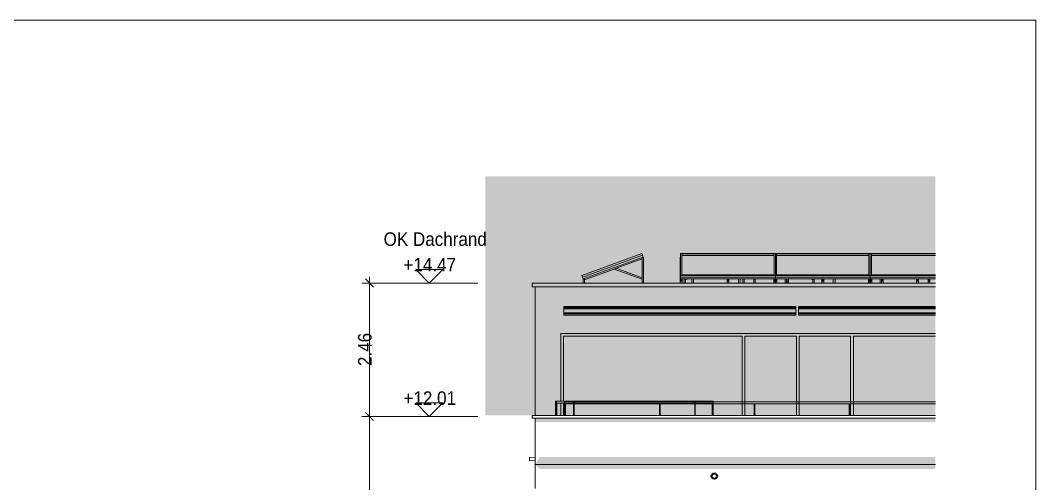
# Model space of a CAD drawing. Header units: metres. Extents: x -0.64 to 0.89, y -0.01 to 0.61.
# Drawn here: x 0.5363 to 0.63, y 0.2543 to 0.297 of the extents above; entities that cross this region are included whole.
import ezdxf
from ezdxf.xclip import XClip

# ---------------------------------------------------------------- set-up
doc = ezdxf.new("R2010")
doc.units = ezdxf.units.M
doc.header["$MEASUREMENT"] = 0
doc.header["$XCLIPFRAME"] = 0
for name, color, linetype in [('010 Aussenwände', 7, 'Continuous'), ('011_Stift 1.Grau', 7, 'Continuous'), ('012 Solar', 7, 'Continuous'), ('014 Markisen 3D', 7, 'Continuous'), ('015 Innenwände', 7, 'Continuous'), ('025 Beton', 7, 'Continuous'), ('025 Unterzüge', 7, 'Continuous'), ('050 Geländer', 7, 'Continuous'), ('105 Bemassungen Projekt', 7, 'Continuous'), ('155 Beschriftungen Projekt', 7, 'Continuous'), ('250 Abbildungen _ Grafiken', 7, 'Continuous'), ('255 Plangrafiken', 7, 'Continuous'), ('800 Plankopf', 7, 'Continuous')]:
    doc.layers.add(name, color=color, linetype=linetype)
doc.styles.add('ERSTELLTER_STIL_5', font='Arial.ttf', dxfattribs={"width": 0.9})

# ---------------------------------------------------------------- blocks, each defined once
blk = doc.blocks.new('Zeichnung_8_7', base_point=(0.710078, 0.200414))
at = {"layer": '010 Aussenwände', "linetype": 'Continuous', "lineweight": 0, "true_color": 0x000000}
for points in [[(0.585327, 0.26862), (0.58533, 0.268549), (0.58536, 0.268521), (0.606775, 0.268521), (0.606593, 0.26821), (0.606545, 0.268114), (0.620741, 0.268114), (0.620741, 0.269614), (0.585842, 0.269614), (0.585814, 0.269559), (0.585759, 0.26942), (0.585721, 0.26942), (0.585468, 0.268987), (0.585401, 0.268854), (0.585351, 0.268726)], [(0.620741, 0.268114), (0.586176, 0.268114), (0.586176, 0.266594), (0.586426, 0.266594), (0.586426, 0.267864), (0.602926, 0.267864), (0.602926, 0.266594), (0.603176, 0.266594), (0.603176, 0.267864), (0.607926, 0.267864), (0.607926, 0.266224), (0.608176, 0.266224), (0.608176, 0.267864), (0.612926, 0.267864), (0.612926, 0.266224), (0.613176, 0.266224), (0.613176, 0.267864), (0.620741, 0.267864)], [(0.586426, 0.267864), (0.586426, 0.266594), (0.602926, 0.266594), (0.602926, 0.267864)], [(0.603176, 0.267864), (0.603176, 0.266594), (0.60547, 0.266594), (0.605451, 0.266557), (0.605402, 0.266428), (0.605378, 0.266323), (0.605381, 0.266252), (0.605411, 0.266224), (0.607926, 0.266224), (0.607926, 0.267864)], [(0.608176, 0.267864), (0.608176, 0.266224), (0.612926, 0.266224), (0.612926, 0.267864)], [(0.620741, 0.267864), (0.613176, 0.267864), (0.613176, 0.266224), (0.620741, 0.266224)]]:
    blk.add_hatch(color=18, dxfattribs=at).paths.add_polyline_path(points)
at = {"layer": '010 Aussenwände', "linetype": 'Continuous', "lineweight": 0, "true_color": 0xffffff}
blk.add_hatch(color=7, dxfattribs=at).paths.add_polyline_path([(0.584237, 0.256714), (0.583801, 0.256014), (0.584237, 0.255613), (0.620741, 0.255613), (0.620741, 0.256714)])
at = {"layer": '012 Solar', "linetype": 'Continuous', "lineweight": 0, "true_color": 0x000000}
for points in [[(0.593663, 0.274986), (0.593688, 0.274995), (0.593688, 0.275081), (0.593705, 0.275123), (0.59368, 0.275088), (0.593663, 0.275046)], [(0.597226, 0.275141), (0.597201, 0.275141), (0.597201, 0.275123), (0.597226, 0.275123)], [(0.597226, 0.275123), (0.597201, 0.275123), (0.597201, 0.275081), (0.597226, 0.275081)], [(0.597201, 0.275081), (0.597201, 0.273164), (0.597226, 0.273164), (0.597226, 0.273924), (0.597226, 0.274321), (0.597226, 0.275081)], [(0.605774, 0.275317), (0.605856, 0.275317), (0.605856, 0.275446)], [(0.605774, 0.27351), (0.605856, 0.27351), (0.605856, 0.275317), (0.605774, 0.275317)], [(0.614524, 0.275317), (0.614606, 0.275317), (0.614606, 0.275446)], [(0.614524, 0.27351), (0.614606, 0.27351), (0.614606, 0.275317), (0.614524, 0.275317)], [(0.58825, 0.273112), (0.588256, 0.273094), (0.588256, 0.273104), (0.588274, 0.273147)], [(0.593688, 0.27325), (0.593663, 0.273259), (0.593663, 0.273131), (0.593688, 0.273122)], [(0.597201, 0.273164), (0.597201, 0.273147), (0.597226, 0.273147), (0.597226, 0.273164)], [(0.597201, 0.273147), (0.597201, 0.273115), (0.597218, 0.273104), (0.597226, 0.273147)], [(0.597226, 0.273027), (0.597226, 0.272924), (0.597346, 0.272924), (0.597346, 0.273027)], [(0.597346, 0.273094), (0.597322, 0.273027), (0.597346, 0.273027)], [(0.597346, 0.273112), (0.597371, 0.273112), (0.597371, 0.27314), (0.597346, 0.27314)], [(0.597371, 0.27313), (0.597401, 0.27314), (0.597371, 0.27314)], [(0.597547, 0.273112), (0.597554, 0.273094), (0.597554, 0.273104), (0.597569, 0.27314)], [(0.601516, 0.27314), (0.601486, 0.27314), (0.601516, 0.27313)], [(0.601516, 0.273112), (0.601533, 0.273104), (0.601541, 0.27314), (0.601516, 0.27314)], [(0.601661, 0.273027), (0.601541, 0.273027), (0.601541, 0.272924), (0.601661, 0.272924)], [(0.601661, 0.273094), (0.601637, 0.273027), (0.601661, 0.273027)], [(0.601661, 0.273112), (0.601686, 0.273112), (0.601686, 0.27314), (0.601661, 0.27314)], [(0.601686, 0.27314), (0.601686, 0.27313), (0.601716, 0.27314)], [(0.60296, 0.27314), (0.602985, 0.273122), (0.602985, 0.27314)], [(0.605831, 0.27314), (0.605801, 0.27314), (0.605831, 0.27313)], [(0.605831, 0.273112), (0.605848, 0.273104), (0.605856, 0.27314), (0.605831, 0.27314)], [(0.605951, 0.273027), (0.605856, 0.273027), (0.605856, 0.272924), (0.605951, 0.272924)], [(0.605951, 0.273027), (0.605951, 0.273094), (0.605927, 0.273027)], [(0.606001, 0.273027), (0.606001, 0.272924), (0.606096, 0.272924), (0.606096, 0.273027)], [(0.606096, 0.273094), (0.606072, 0.273027), (0.606096, 0.273027)], [(0.606096, 0.27314), (0.606096, 0.273112), (0.606121, 0.273112), (0.606121, 0.27314)], [(0.606121, 0.27313), (0.606151, 0.27314), (0.606121, 0.27314)], [(0.609408, 0.273071), (0.609432, 0.273062), (0.609432, 0.273104), (0.609447, 0.27314), (0.609425, 0.273111)], [(0.610236, 0.27314), (0.610266, 0.27313), (0.610266, 0.27314)], [(0.610266, 0.273112), (0.610283, 0.273104), (0.610291, 0.27314), (0.610266, 0.27314)], [(0.610291, 0.273027), (0.610291, 0.272924), (0.610411, 0.272924), (0.610411, 0.273027)], [(0.610411, 0.273094), (0.610387, 0.273027), (0.610411, 0.273027)], [(0.610411, 0.27314), (0.610411, 0.273112), (0.610436, 0.273112), (0.610436, 0.27314)], [(0.610436, 0.27313), (0.610466, 0.27314), (0.610436, 0.27314)], [(0.614551, 0.27314), (0.614581, 0.27313), (0.614581, 0.27314)], [(0.614581, 0.273112), (0.614598, 0.273104), (0.614606, 0.27314), (0.614581, 0.27314)], [(0.614606, 0.273027), (0.614606, 0.272924), (0.614701, 0.272924), (0.614701, 0.273027)], [(0.614701, 0.273027), (0.614701, 0.273094), (0.614677, 0.273027)], [(0.614846, 0.273027), (0.614751, 0.273027), (0.614751, 0.272924), (0.614846, 0.272924)], [(0.614846, 0.273094), (0.614822, 0.273027), (0.614846, 0.273027)], [(0.614846, 0.27314), (0.614846, 0.273112), (0.614871, 0.273112), (0.614871, 0.27314)], [(0.614871, 0.27313), (0.614901, 0.27314), (0.614871, 0.27314)], [(0.615757, 0.273115), (0.615774, 0.273104), (0.615782, 0.27314), (0.615757, 0.27314)], [(0.615782, 0.272924), (0.615902, 0.272924), (0.615902, 0.273027), (0.615782, 0.273027)], [(0.615902, 0.273094), (0.615877, 0.273027), (0.615902, 0.273027)], [(0.615902, 0.273112), (0.615927, 0.273112), (0.615927, 0.27314), (0.615902, 0.27314)], [(0.615927, 0.27313), (0.615956, 0.27314), (0.615927, 0.27314)], [(0.618986, 0.27314), (0.619016, 0.27313), (0.619016, 0.27314)], [(0.619016, 0.273112), (0.619033, 0.273104), (0.619041, 0.27314), (0.619016, 0.27314)], [(0.619161, 0.273027), (0.619041, 0.273027), (0.619041, 0.272924), (0.619161, 0.272924)], [(0.619161, 0.273094), (0.619137, 0.273027), (0.619161, 0.273027)], [(0.619161, 0.27314), (0.619161, 0.273112), (0.619186, 0.273112), (0.619186, 0.27314)], [(0.619186, 0.27313), (0.619216, 0.27314), (0.619186, 0.27314)], [(0.620042, 0.27314), (0.620072, 0.27313), (0.620072, 0.27314)], [(0.620072, 0.273112), (0.620089, 0.273104), (0.620097, 0.27314), (0.620072, 0.27314)], [(0.620217, 0.273027), (0.620097, 0.273027), (0.620097, 0.272924), (0.620217, 0.272924)], [(0.620217, 0.273094), (0.620192, 0.273027), (0.620217, 0.273027)], [(0.620217, 0.273112), (0.620242, 0.273112), (0.620242, 0.27314), (0.620217, 0.27314)], [(0.620242, 0.27314), (0.620242, 0.27313), (0.620271, 0.27314)]]:
    blk.add_hatch(color=18, dxfattribs=at).paths.add_polyline_path(points)
at = {"layer": '014 Markisen 3D', "linetype": 'Continuous', "lineweight": 0, "true_color": 0x000000}
for points in [[(0.586451, 0.270064), (0.586451, 0.270009), (0.607876, 0.270009), (0.607876, 0.270064)], [(0.607876, 0.270009), (0.586451, 0.270009), (0.607876, 0.270004)], [(0.607829, 0.270004), (0.586451, 0.270004), (0.586451, 0.269926), (0.607876, 0.269926), (0.607876, 0.270004), (0.607836, 0.270004), (0.607818, 0.269967), (0.607816, 0.269978), (0.607823, 0.269994)], [(0.586451, 0.269923), (0.607876, 0.269923), (0.586451, 0.269926)], [(0.586451, 0.269814), (0.607876, 0.269814), (0.607876, 0.269923), (0.586451, 0.269923)], [(0.620741, 0.270064), (0.608126, 0.270064), (0.608126, 0.270009), (0.620741, 0.270009)], [(0.620741, 0.270009), (0.608126, 0.270009), (0.620741, 0.270004)], [(0.608126, 0.269926), (0.620741, 0.269926), (0.620741, 0.270004), (0.608126, 0.270004)], [(0.608126, 0.269923), (0.620741, 0.269923), (0.608126, 0.269926)], [(0.620741, 0.269923), (0.608126, 0.269923), (0.608126, 0.269814), (0.620741, 0.269814)], [(0.586451, 0.269814), (0.607876, 0.269806)], [(0.586451, 0.269803), (0.607876, 0.269803), (0.586451, 0.269806)], [(0.608126, 0.269806), (0.620741, 0.269806), (0.608126, 0.269814)], [(0.608126, 0.269803), (0.620741, 0.269803), (0.608126, 0.269806)]]:
    blk.add_hatch(color=18, dxfattribs=at).paths.add_polyline_path(points)
at = {"layer": '015 Innenwände', "linetype": 'Continuous', "lineweight": 0, "true_color": 0x000000}
for points in [[(0.583801, 0.272414), (0.583801, 0.272059), (0.583851, 0.272059), (0.583851, 0.272414)], [(0.583851, 0.272414), (0.583851, 0.272059), (0.620741, 0.272059), (0.620741, 0.272414)], [(0.585842, 0.269614), (0.620741, 0.269614), (0.620741, 0.269803), (0.608126, 0.269803), (0.608126, 0.269826), (0.607876, 0.269826), (0.607876, 0.269803), (0.586451, 0.269803), (0.58645, 0.270603), (0.586405, 0.270539), (0.586383, 0.270499), (0.586375, 0.270465), (0.586375, 0.270392), (0.58636, 0.270336), (0.586325, 0.270271), (0.586213, 0.270113), (0.586121, 0.270039), (0.586015, 0.269911), (0.585909, 0.269744)]]:
    blk.add_hatch(color=18, dxfattribs=at).paths.add_polyline_path(points)
at = {"layer": '025 Unterzüge', "linetype": 'Continuous', "lineweight": 0, "true_color": 0x000000}
blk.add_hatch(color=18, dxfattribs=at).paths.add_polyline_path([(0.620741, 0.260312), (0.5838, 0.260312), (0.5838, 0.259959), (0.620741, 0.259959)])
at = {"layer": '050 Geländer', "linetype": 'Continuous', "lineweight": 0, "true_color": 0x000000}
for points in [[(0.585725, 0.261672), (0.5857, 0.261672), (0.5857, 0.26153), (0.585725, 0.261566)], [(0.585725, 0.261672), (0.585775, 0.261672), (0.585775, 0.261822), (0.585725, 0.261822)], [(0.585775, 0.261672), (0.585775, 0.261636), (0.5858, 0.261672)], [(0.587359, 0.261822), (0.587359, 0.261672), (0.587409, 0.261672), (0.587409, 0.261822)], [(0.598592, 0.261822), (0.598542, 0.261822), (0.598542, 0.261672), (0.598592, 0.261672)], [(0.60015, 0.261636), (0.600225, 0.261636), (0.60025, 0.261672), (0.60015, 0.261672)]]:
    blk.add_hatch(color=18, dxfattribs=at).paths.add_polyline_path(points)
at = {"layer": '255 Plangrafiken', "linetype": 'Continuous', "lineweight": 0, "true_color": 0x7f7f7f}
for points in [[(0.579203, 0.282599), (0.579203, 0.260562), (0.620741, 0.260562), (0.620741, 0.261614), (0.5865, 0.261614), (0.5865, 0.261814), (0.620741, 0.261814), (0.620741, 0.282599)], [(0.61369, 0.279396), (0.58781, 0.272764), (0.620741, 0.272764), (0.620741, 0.279441)]]:
    blk.add_hatch(color=8, dxfattribs=at).paths.add_polyline_path(points)
at = {"layer": '255 Plangrafiken', "linetype": 'Continuous', "lineweight": 13, "true_color": 0x8a8a8a}
for points in [[(0.5865, 0.261614), (0.620741, 0.261614), (0.620741, 0.261814), (0.5865, 0.261814)], [(0.586525, 0.261614), (0.5865, 0.261614), (0.5865, 0.260562), (0.586525, 0.260562)], [(0.586575, 0.261614), (0.586525, 0.261614), (0.586525, 0.260562), (0.586575, 0.260562)], [(0.5866, 0.261614), (0.586575, 0.261614), (0.586575, 0.260562), (0.5866, 0.260562)], [(0.595335, 0.261614), (0.595285, 0.261614), (0.595285, 0.260562), (0.595335, 0.260562)], [(0.604085, 0.261614), (0.604035, 0.261614), (0.604035, 0.260562), (0.604085, 0.260562)], [(0.612845, 0.261614), (0.612795, 0.261614), (0.612795, 0.260562), (0.612845, 0.260562)]]:
    blk.add_hatch(color=252, dxfattribs=at).paths.add_polyline_path(points)
at = {"color": 7, "linetype": 'Continuous', "lineweight": 35, "ltscale": 500}
blk.add_circle((0.600351, 0.254953), 0.00025, dxfattribs=at)
at = {"layer": '010 Aussenwände', "color": 7, "linetype": 'Continuous', "lineweight": 13, "ltscale": 500}
for p, q in [((0.583801, 0.260562), (0.583801, 0.269614)), ((0.586176, 0.261872), (0.586176, 0.268114)), ((0.586176, 0.268114), (0.620741, 0.268114)), ((0.602926, 0.267864), (0.586426, 0.267864)), ((0.586426, 0.267864), (0.586426, 0.261872)), ((0.602926, 0.260562), (0.602926, 0.267864)), ((0.607926, 0.267864), (0.603176, 0.267864)), ((0.603176, 0.267864), (0.603176, 0.260562)), ((0.607926, 0.260562), (0.607926, 0.267864)), ((0.612926, 0.267864), (0.608176, 0.267864)), ((0.608176, 0.267864), (0.608176, 0.260562)), ((0.612926, 0.260562), (0.612926, 0.267864)), ((0.620741, 0.267864), (0.613176, 0.267864)), ((0.613176, 0.267864), (0.613176, 0.260562)), ((0.586176, 0.260562), (0.586176, 0.261672)), ((0.586426, 0.261672), (0.586426, 0.260562)), ((0.5838, 0.260614), (0.5838, 0.260562)), ((0.583801, 0.260614), (0.5838, 0.260614))]:
    blk.add_line(p, q, dxfattribs=at)
at = {"layer": '011_Stift 1.Grau', "color": 7, "linetype": 'Continuous', "lineweight": 13, "ltscale": 500, "flags": 128}
blk.add_lwpolyline([(0.5838, 0.256714), (0.5838, 0.256414), (0.5833, 0.256368), (0.5833, 0.256668)], close=True, dxfattribs=at)
at = {"layer": '012 Solar', "color": 253, "linetype": 'Continuous', "lineweight": 13, "ltscale": 500, "true_color": 0x9f9f9f}
for p, q in [((0.58812, 0.273469), (0.593664, 0.275487)), ((0.593724, 0.275322), (0.593664, 0.275487)), ((0.597226, 0.273469), (0.597226, 0.275487)), ((0.597226, 0.275487), (0.605976, 0.275487)), ((0.605976, 0.273469), (0.605976, 0.275487)), ((0.605976, 0.275487), (0.614726, 0.275487)), ((0.614726, 0.273469), (0.614726, 0.275487)), ((0.614726, 0.275487), (0.620741, 0.275487)), ((0.58818, 0.273304), (0.593724, 0.275322)), ((0.593784, 0.275158), (0.58824, 0.27314)), ((0.593688, 0.274995), (0.59129, 0.274123)), ((0.593705, 0.275123), (0.593688, 0.275081)), ((0.593688, 0.275081), (0.593688, 0.272764)), ((0.593748, 0.275141), (0.593705, 0.275123)), ((0.593784, 0.275158), (0.593724, 0.275322)), ((0.59379, 0.275123), (0.593748, 0.275141)), ((0.593825, 0.275045), (0.593784, 0.275158)), ((0.593808, 0.275081), (0.59379, 0.275123)), ((0.593808, 0.272764), (0.593808, 0.275081)), ((0.593825, 0.275045), (0.593808, 0.275039)), ((0.597201, 0.275141), (0.597201, 0.275123)), ((0.597226, 0.275141), (0.597201, 0.275141)), ((0.597201, 0.275123), (0.597201, 0.275081)), ((0.597201, 0.275081), (0.597201, 0.273164)), ((0.605856, 0.275446), (0.597346, 0.275446)), ((0.597346, 0.275446), (0.597346, 0.27351)), ((0.597346, 0.275317), (0.605856, 0.275317)), ((0.605856, 0.27351), (0.605856, 0.275446)), ((0.614606, 0.275446), (0.606096, 0.275446)), ((0.606096, 0.275446), (0.606096, 0.27351)), ((0.606096, 0.275317), (0.614606, 0.275317)), ((0.614606, 0.27351), (0.614606, 0.275446)), ((0.620741, 0.275446), (0.614846, 0.275446)), ((0.614846, 0.275446), (0.614846, 0.27351)), ((0.614846, 0.275317), (0.620741, 0.275317)), ((0.591115, 0.274059), (0.588376, 0.273062)), ((0.59129, 0.274123), (0.591115, 0.274059)), ((0.593688, 0.273122), (0.591115, 0.274059)), ((0.593688, 0.27325), (0.59129, 0.274123)), ((0.58818, 0.273304), (0.58812, 0.273469)), ((0.58824, 0.27314), (0.58818, 0.273304)), ((0.588256, 0.273094), (0.58824, 0.27314)), ((0.588274, 0.273147), (0.588256, 0.273104)), ((0.588256, 0.273104), (0.588256, 0.272764)), ((0.588316, 0.273164), (0.588274, 0.273147)), ((0.588359, 0.273147), (0.588316, 0.273164)), ((0.588376, 0.273104), (0.588359, 0.273147)), ((0.588376, 0.272764), (0.588376, 0.273104)), ((0.597201, 0.273164), (0.597201, 0.273147)), ((0.597226, 0.273164), (0.597201, 0.273164)), ((0.597201, 0.273147), (0.597201, 0.273104)), ((0.597201, 0.273104), (0.597201, 0.272764)), ((0.605976, 0.273469), (0.597226, 0.273469)), ((0.597226, 0.273304), (0.597226, 0.273469)), ((0.597226, 0.27314), (0.597226, 0.273304)), ((0.605976, 0.273304), (0.597226, 0.273304)), ((0.597346, 0.27314), (0.597226, 0.27314)), ((0.597226, 0.273094), (0.597226, 0.27314)), ((0.597226, 0.273094), (0.597226, 0.272924)), ((0.597346, 0.273027), (0.597226, 0.273027)), ((0.597226, 0.272924), (0.597346, 0.272924)), ((0.597346, 0.27351), (0.605856, 0.27351)), ((0.601541, 0.27314), (0.597346, 0.27314)), ((0.597346, 0.27314), (0.597346, 0.273094)), ((0.597346, 0.273094), (0.597346, 0.272924)), ((0.597371, 0.27314), (0.597371, 0.273104)), ((0.597371, 0.27313), (0.597401, 0.27314)), ((0.597371, 0.273104), (0.597371, 0.272764)), ((0.597554, 0.273094), (0.597537, 0.27314)), ((0.597569, 0.27314), (0.597554, 0.273104)), ((0.597554, 0.273104), (0.597554, 0.272764)), ((0.597674, 0.273104), (0.597659, 0.27314)), ((0.597888, 0.27314), (0.597674, 0.273062)), ((0.597674, 0.272764), (0.597674, 0.273104)), ((0.598257, 0.272764), (0.598257, 0.27314)), ((0.598427, 0.272764), (0.598427, 0.27314)), ((0.598427, 0.27313), (0.598456, 0.27314)), ((0.601516, 0.27313), (0.601486, 0.27314)), ((0.601516, 0.27314), (0.601516, 0.273104)), ((0.601516, 0.273104), (0.601516, 0.272764)), ((0.601661, 0.27314), (0.601541, 0.27314)), ((0.601541, 0.273094), (0.601541, 0.27314)), ((0.601541, 0.273094), (0.601541, 0.272924)), ((0.601661, 0.273027), (0.601541, 0.273027)), ((0.601541, 0.272924), (0.601661, 0.272924)), ((0.605856, 0.27314), (0.601661, 0.27314)), ((0.601661, 0.27314), (0.601661, 0.273094)), ((0.601661, 0.273094), (0.601661, 0.272924)), ((0.601686, 0.27314), (0.601686, 0.273104)), ((0.601686, 0.27313), (0.601716, 0.27314)), ((0.601686, 0.273104), (0.601686, 0.272764)), ((0.602572, 0.27313), (0.602542, 0.27314)), ((0.602572, 0.27313), (0.602572, 0.27314)), ((0.602572, 0.272764), (0.602572, 0.27313)), ((0.602742, 0.272764), (0.602742, 0.27314)), ((0.602742, 0.27313), (0.602771, 0.27314)), ((0.602985, 0.273122), (0.602936, 0.27314)), ((0.602985, 0.27314), (0.602985, 0.272764)), ((0.603105, 0.272764), (0.603105, 0.27314)), ((0.604001, 0.272764), (0.604001, 0.27314)), ((0.604121, 0.27314), (0.604121, 0.272764)), ((0.604121, 0.273122), (0.60417, 0.27314)), ((0.605831, 0.27313), (0.605801, 0.27314)), ((0.605831, 0.27314), (0.605831, 0.273104)), ((0.605831, 0.273104), (0.605831, 0.272764)), ((0.605976, 0.27314), (0.605856, 0.27314)), ((0.605856, 0.273094), (0.605856, 0.27314)), ((0.605856, 0.273094), (0.605856, 0.272924)), ((0.605951, 0.273027), (0.605856, 0.273027)), ((0.605856, 0.272924), (0.605951, 0.272924)), ((0.605951, 0.273094), (0.605951, 0.272924)), ((0.605951, 0.272924), (0.605976, 0.272924)), ((0.605951, 0.272924), (0.605951, 0.272764)), ((0.614726, 0.273469), (0.605976, 0.273469)), ((0.605976, 0.273304), (0.605976, 0.273469)), ((0.605976, 0.27314), (0.605976, 0.273304)), ((0.614726, 0.273304), (0.605976, 0.273304)), ((0.606096, 0.27314), (0.605976, 0.27314)), ((0.605976, 0.273094), (0.605976, 0.27314)), ((0.605976, 0.272924), (0.606001, 0.272924)), ((0.606001, 0.273094), (0.606001, 0.272924)), ((0.606096, 0.273027), (0.606001, 0.273027)), ((0.606001, 0.272924), (0.606001, 0.272764)), ((0.606001, 0.272924), (0.606096, 0.272924)), ((0.606096, 0.27351), (0.614606, 0.27351)), ((0.610291, 0.27314), (0.606096, 0.27314)), ((0.606096, 0.27314), (0.606096, 0.273094)), ((0.606096, 0.273094), (0.606096, 0.272924)), ((0.606121, 0.27314), (0.606121, 0.273104)), ((0.606121, 0.27313), (0.606151, 0.27314)), ((0.606121, 0.273104), (0.606121, 0.272764)), ((0.606887, 0.27313), (0.606857, 0.27314)), ((0.606887, 0.27313), (0.606887, 0.27314)), ((0.606887, 0.272764), (0.606887, 0.27313)), ((0.607007, 0.272764), (0.607007, 0.27314)), ((0.607057, 0.272764), (0.607057, 0.27314)), ((0.607177, 0.272764), (0.607177, 0.27314)), ((0.607177, 0.27313), (0.607206, 0.27314)), ((0.609218, 0.27314), (0.609432, 0.273062)), ((0.609432, 0.273104), (0.609447, 0.27314)), ((0.609432, 0.272764), (0.609432, 0.273104)), ((0.609537, 0.27314), (0.609552, 0.273104)), ((0.609552, 0.273094), (0.609569, 0.27314)), ((0.609552, 0.273104), (0.609552, 0.272764)), ((0.610266, 0.27313), (0.610236, 0.27314)), ((0.610266, 0.27314), (0.610266, 0.273104)), ((0.610266, 0.273104), (0.610266, 0.272764)), ((0.610411, 0.27314), (0.610291, 0.27314)), ((0.610291, 0.273094), (0.610291, 0.27314)), ((0.610291, 0.273094), (0.610291, 0.272924)), ((0.610411, 0.273027), (0.610291, 0.273027)), ((0.610291, 0.272924), (0.610411, 0.272924)), ((0.614606, 0.27314), (0.610411, 0.27314)), ((0.610411, 0.27314), (0.610411, 0.273094)), ((0.610411, 0.273094), (0.610411, 0.272924)), ((0.610436, 0.27314), (0.610436, 0.273104)), ((0.610436, 0.27313), (0.610466, 0.27314)), ((0.610436, 0.273104), (0.610436, 0.272764)), ((0.611322, 0.27313), (0.611292, 0.27314)), ((0.611322, 0.27313), (0.611322, 0.27314)), ((0.611322, 0.272764), (0.611322, 0.27313)), ((0.611492, 0.272764), (0.611492, 0.27314)), ((0.611492, 0.27313), (0.611521, 0.27314)), ((0.614581, 0.27313), (0.614551, 0.27314)), ((0.614581, 0.27314), (0.614581, 0.273104)), ((0.614581, 0.273104), (0.614581, 0.272764)), ((0.614726, 0.27314), (0.614606, 0.27314)), ((0.614606, 0.273094), (0.614606, 0.27314)), ((0.614606, 0.273094), (0.614606, 0.272924)), ((0.614701, 0.273027), (0.614606, 0.273027)), ((0.614606, 0.272924), (0.614701, 0.272924)), ((0.614701, 0.273094), (0.614701, 0.272924)), ((0.614701, 0.272924), (0.614726, 0.272924)), ((0.614701, 0.272924), (0.614701, 0.272764)), ((0.620741, 0.273469), (0.614726, 0.273469)), ((0.614726, 0.273304), (0.614726, 0.273469)), ((0.614726, 0.27314), (0.614726, 0.273304)), ((0.620741, 0.273304), (0.614726, 0.273304)), ((0.614846, 0.27314), (0.614726, 0.27314)), ((0.614726, 0.273094), (0.614726, 0.27314)), ((0.614726, 0.272924), (0.614751, 0.272924)), ((0.614751, 0.273094), (0.614751, 0.272924)), ((0.614846, 0.273027), (0.614751, 0.273027)), ((0.614751, 0.272924), (0.614751, 0.272764)), ((0.614751, 0.272924), (0.614846, 0.272924)), ((0.614846, 0.27351), (0.620741, 0.27351)), ((0.619041, 0.27314), (0.614846, 0.27314)), ((0.614846, 0.27314), (0.614846, 0.273094)), ((0.614846, 0.273094), (0.614846, 0.272924)), ((0.614871, 0.27314), (0.614871, 0.273104)), ((0.614871, 0.27313), (0.614901, 0.27314)), ((0.614871, 0.273104), (0.614871, 0.272764)), ((0.615637, 0.27313), (0.615607, 0.27314)), ((0.615637, 0.27313), (0.615637, 0.27314)), ((0.615637, 0.272764), (0.615637, 0.27313)), ((0.615757, 0.27314), (0.615757, 0.273104)), ((0.615757, 0.273104), (0.615757, 0.272764)), ((0.615782, 0.27314), (0.615782, 0.273094)), ((0.615782, 0.273094), (0.615782, 0.272924)), ((0.615782, 0.273027), (0.615902, 0.273027)), ((0.615902, 0.272924), (0.615782, 0.272924)), ((0.615902, 0.273094), (0.615902, 0.27314)), ((0.615902, 0.273094), (0.615902, 0.272924)), ((0.615927, 0.27314), (0.615927, 0.273104)), ((0.615927, 0.27313), (0.615956, 0.27314)), ((0.615927, 0.273104), (0.615927, 0.272764)), ((0.619016, 0.27313), (0.618986, 0.27314)), ((0.619016, 0.27314), (0.619016, 0.273104)), ((0.619016, 0.273104), (0.619016, 0.272764)), ((0.619161, 0.27314), (0.619041, 0.27314)), ((0.619041, 0.273094), (0.619041, 0.27314)), ((0.619041, 0.273094), (0.619041, 0.272924)), ((0.619161, 0.273027), (0.619041, 0.273027)), ((0.619041, 0.272924), (0.619161, 0.272924)), ((0.620741, 0.27314), (0.619161, 0.27314)), ((0.619161, 0.27314), (0.619161, 0.273094)), ((0.619161, 0.273094), (0.619161, 0.272924)), ((0.619186, 0.27314), (0.619186, 0.273104)), ((0.619186, 0.27313), (0.619216, 0.27314)), ((0.619186, 0.273104), (0.619186, 0.272764)), ((0.620072, 0.27313), (0.620042, 0.27314)), ((0.620072, 0.27314), (0.620072, 0.273104)), ((0.620072, 0.273104), (0.620072, 0.272764)), ((0.620097, 0.27314), (0.620097, 0.273094)), ((0.620097, 0.273094), (0.620097, 0.272924)), ((0.620097, 0.273027), (0.620217, 0.273027)), ((0.620217, 0.272924), (0.620097, 0.272924)), ((0.620217, 0.273094), (0.620217, 0.27314)), ((0.620217, 0.273094), (0.620217, 0.272924)), ((0.620242, 0.27314), (0.620242, 0.273104)), ((0.620242, 0.27313), (0.620271, 0.27314)), ((0.620242, 0.273104), (0.620242, 0.272764))]:
    blk.add_line(p, q, dxfattribs=at)
at = {"layer": '014 Markisen 3D', "color": 7, "linetype": 'Continuous', "lineweight": 13, "ltscale": 500}
for p, q in [((0.586451, 0.270604), (0.586451, 0.270594)), ((0.586451, 0.270594), (0.607876, 0.270604)), ((0.586451, 0.270594), (0.586451, 0.270572)), ((0.586451, 0.270572), (0.586451, 0.270526)), ((0.586451, 0.270572), (0.607876, 0.270572)), ((0.586451, 0.270526), (0.586451, 0.27051)), ((0.586451, 0.270526), (0.607876, 0.270526)), ((0.586451, 0.27051), (0.586451, 0.27046)), ((0.586451, 0.27046), (0.586451, 0.270452)), ((0.586451, 0.270452), (0.586451, 0.270377)), ((0.586451, 0.270452), (0.607876, 0.270452)), ((0.586451, 0.270377), (0.586451, 0.270339)), ((0.586451, 0.270377), (0.607876, 0.270377)), ((0.586451, 0.270339), (0.586451, 0.27028)), ((0.586451, 0.27028), (0.586451, 0.270209)), ((0.586451, 0.270209), (0.586451, 0.270133)), ((0.586451, 0.270133), (0.586451, 0.270064)), ((0.586451, 0.270064), (0.586451, 0.270009)), ((0.586451, 0.270009), (0.586451, 0.270004)), ((0.586451, 0.270004), (0.586451, 0.269926)), ((0.586451, 0.270004), (0.607876, 0.270004)), ((0.586451, 0.269926), (0.586451, 0.269923)), ((0.586451, 0.269926), (0.607876, 0.269926)), ((0.586451, 0.269923), (0.586451, 0.269814)), ((0.586451, 0.269923), (0.607876, 0.269923)), ((0.607876, 0.270604), (0.607876, 0.270594)), ((0.607876, 0.270594), (0.607876, 0.270572)), ((0.607876, 0.270572), (0.607876, 0.270526)), ((0.607876, 0.270526), (0.607876, 0.27051)), ((0.607876, 0.27051), (0.607876, 0.27046)), ((0.607876, 0.27046), (0.607876, 0.270452)), ((0.607876, 0.270452), (0.607876, 0.270377)), ((0.607876, 0.270377), (0.607876, 0.270339)), ((0.607876, 0.270339), (0.607876, 0.27028)), ((0.607876, 0.27028), (0.607876, 0.270209)), ((0.607876, 0.270209), (0.607876, 0.270133)), ((0.607876, 0.270133), (0.607876, 0.270064)), ((0.607876, 0.270064), (0.607876, 0.270009)), ((0.607876, 0.270009), (0.607876, 0.270004)), ((0.607876, 0.270004), (0.607876, 0.269926)), ((0.607876, 0.269926), (0.607876, 0.269923)), ((0.607876, 0.269923), (0.607876, 0.269814)), ((0.608126, 0.270594), (0.608126, 0.270604)), ((0.620741, 0.270604), (0.608126, 0.270604)), ((0.608126, 0.270572), (0.608126, 0.270594)), ((0.608126, 0.270526), (0.608126, 0.270572)), ((0.620741, 0.270572), (0.608126, 0.270572)), ((0.608126, 0.27051), (0.608126, 0.270526)), ((0.620741, 0.270526), (0.608126, 0.270526)), ((0.608126, 0.27046), (0.608126, 0.27051)), ((0.608126, 0.270452), (0.608126, 0.27046)), ((0.608126, 0.270377), (0.608126, 0.270452)), ((0.620741, 0.270452), (0.608126, 0.270452)), ((0.608126, 0.270339), (0.608126, 0.270377)), ((0.620741, 0.270377), (0.608126, 0.270377)), ((0.608126, 0.27028), (0.608126, 0.270339)), ((0.608126, 0.270209), (0.608126, 0.27028)), ((0.608126, 0.270133), (0.608126, 0.270209)), ((0.608126, 0.270064), (0.608126, 0.270133)), ((0.608126, 0.270009), (0.608126, 0.270064)), ((0.608126, 0.270004), (0.608126, 0.270009)), ((0.608126, 0.269926), (0.608126, 0.270004)), ((0.620741, 0.270004), (0.608126, 0.270004)), ((0.608126, 0.269923), (0.608126, 0.269926)), ((0.620741, 0.269926), (0.608126, 0.269926)), ((0.608126, 0.269814), (0.608126, 0.269923)), ((0.620741, 0.269923), (0.608126, 0.269923)), ((0.586451, 0.269814), (0.586451, 0.269806)), ((0.586451, 0.269806), (0.586451, 0.269803)), ((0.586451, 0.269803), (0.607876, 0.269803)), ((0.607876, 0.269814), (0.607876, 0.269806)), ((0.607876, 0.269806), (0.607876, 0.269803)), ((0.608126, 0.269806), (0.608126, 0.269814)), ((0.608126, 0.269803), (0.608126, 0.269806)), ((0.620741, 0.269803), (0.608126, 0.269803))]:
    blk.add_line(p, q, dxfattribs=at)
at = {"layer": '015 Innenwände', "color": 7, "linetype": 'Continuous', "lineweight": 13, "ltscale": 500}
for p, q in [((0.583549, 0.272414), (0.583549, 0.272764)), ((0.620741, 0.272764), (0.583549, 0.272764)), ((0.620741, 0.272414), (0.583549, 0.272414)), ((0.583572, 0.272563), (0.583572, 0.272562)), ((0.583801, 0.269614), (0.583801, 0.272414))]:
    blk.add_line(p, q, dxfattribs=at)
at = {"layer": '025 Beton', "color": 7, "linetype": 'Continuous', "lineweight": 13, "ltscale": 500}
blk.add_line((0.583801, 0.256014), (0.583801, 0.253814), dxfattribs=at)
at = {"layer": '025 Unterzüge', "color": 7, "linetype": 'Continuous', "lineweight": 13, "ltscale": 500}
for p, q in [((0.58355, 0.260562), (0.620741, 0.260562)), ((0.58355, 0.260562), (0.58355, 0.260312)), ((0.58355, 0.260312), (0.620741, 0.260312)), ((0.5838, 0.260312), (0.5838, 0.256014)), ((0.5838, 0.256014), (0.583801, 0.256014)), ((0.583801, 0.256014), (0.620741, 0.256014))]:
    blk.add_line(p, q, dxfattribs=at)
at = {"layer": '050 Geländer', "color": 7, "linetype": 'Continuous', "lineweight": 13, "ltscale": 500}
for p, q in [((0.5857, 0.261672), (0.5857, 0.261872)), ((0.60025, 0.261872), (0.5857, 0.261872)), ((0.585725, 0.261672), (0.5857, 0.261672)), ((0.5857, 0.260562), (0.5857, 0.261672)), ((0.585725, 0.261822), (0.585775, 0.261822)), ((0.585725, 0.261672), (0.585725, 0.261822)), ((0.585775, 0.261672), (0.585725, 0.261672)), ((0.585725, 0.260562), (0.585725, 0.261672)), ((0.585775, 0.261672), (0.585775, 0.261822)), ((0.587359, 0.261672), (0.585775, 0.261672)), ((0.585775, 0.260562), (0.585775, 0.261672)), ((0.5858, 0.260562), (0.5858, 0.261672)), ((0.587359, 0.261822), (0.587409, 0.261822)), ((0.587359, 0.261672), (0.587359, 0.261822)), ((0.587409, 0.261672), (0.587359, 0.261672)), ((0.587359, 0.260562), (0.587359, 0.261672)), ((0.587409, 0.261672), (0.587409, 0.261822)), ((0.598542, 0.261672), (0.587409, 0.261672)), ((0.587409, 0.260562), (0.587409, 0.261672)), ((0.598542, 0.261822), (0.598592, 0.261822)), ((0.598542, 0.261672), (0.598542, 0.261822)), ((0.598592, 0.261672), (0.598542, 0.261672)), ((0.598542, 0.260562), (0.598542, 0.261672)), ((0.598592, 0.261672), (0.598592, 0.261822)), ((0.60025, 0.261672), (0.598592, 0.261672)), ((0.598592, 0.260562), (0.598592, 0.261672)), ((0.60015, 0.260562), (0.60015, 0.261672)), ((0.60025, 0.261672), (0.60025, 0.261872)), ((0.60025, 0.260562), (0.60025, 0.261672))]:
    blk.add_line(p, q, dxfattribs=at)
at = {"layer": '105 Bemassungen Projekt', "color": 7, "linetype": 'Continuous', "lineweight": 13, "ltscale": 500}
for p, q in [((0.574043, 0.272764), (0.572793, 0.274014)), ((0.572793, 0.274014), (0.575293, 0.274014)), ((0.575293, 0.274014), (0.574043, 0.272764)), ((0.578536, 0.272764), (0.567833, 0.272764)), ((0.568911, 0.272389), (0.568161, 0.273139)), ((0.568536, 0.272764), (0.568536, 0.273326)), ((0.568536, 0.260457), (0.568536, 0.272764)), ((0.574043, 0.272764), (0.573105, 0.272764)), ((0.574043, 0.272764), (0.576543, 0.272764)), ((0.574043, 0.260457), (0.572793, 0.261707)), ((0.572793, 0.261707), (0.575293, 0.261707)), ((0.575293, 0.261707), (0.574043, 0.260457)), ((0.568161, 0.260832), (0.568911, 0.260082)), ((0.578536, 0.260457), (0.567833, 0.260457)), ((0.568536, 0.200414), (0.568536, 0.260457)), ((0.574043, 0.260457), (0.573105, 0.260457)), ((0.574043, 0.260457), (0.576543, 0.260457))]:
    blk.add_line(p, q, dxfattribs=at)
at = {"layer": '255 Plangrafiken', "color": 7, "linetype": 'Continuous', "lineweight": 13, "ltscale": 500, "flags": 128}
blk.add_lwpolyline([(0.620741, 0.261814), (0.5865, 0.261814), (0.5865, 0.261614), (0.620741, 0.261614)], dxfattribs=at)
for points in [[(0.586525, 0.261614), (0.5865, 0.261614), (0.5865, 0.260562), (0.586525, 0.260562)], [(0.586575, 0.261614), (0.586525, 0.261614), (0.586525, 0.260562), (0.586575, 0.260562)], [(0.5866, 0.261614), (0.586575, 0.261614), (0.586575, 0.260562), (0.5866, 0.260562)], [(0.595335, 0.261614), (0.595285, 0.261614), (0.595285, 0.260562), (0.595335, 0.260562)], [(0.604085, 0.261614), (0.604035, 0.261614), (0.604035, 0.260562), (0.604085, 0.260562)], [(0.612845, 0.261614), (0.612795, 0.261614), (0.612795, 0.260562), (0.612845, 0.260562)]]:
    blk.add_lwpolyline(points, close=True, dxfattribs=at)
at = {"layer": '105 Bemassungen Projekt', "color": 7, "linetype": 'Continuous', "lineweight": 13, "char_height": 0.00125, "attachment_point": 7, "style": 'ERSTELLTER_STIL_5'}
for s, insert in [('\\A1;{\\pql;\\fArial|b0|i0|c0|p0;\\W0.900000;+14.47}', (0.571662, 0.273835)), ('\\A1;{\\pql;\\fArial|b0|i0|c0|p0;\\W0.900000;+12.01}', (0.571662, 0.261508))]:
    blk.add_mtext(s, dxfattribs=dict(at, insert=insert))
at = {"layer": '105 Bemassungen Projekt', "color": 7, "linetype": 'Continuous', "lineweight": 13, "insert": (0.568736, 0.265109), "char_height": 0.00125, "attachment_point": 7, "rotation": 90, "style": 'ERSTELLTER_STIL_5'}
blk.add_mtext('\\A1;{\\pql;\\fArial|b0|i0|c0|p0;\\W0.900000;2.46}', dxfattribs=at)
at = {"layer": '155 Beschriftungen Projekt', "color": 7, "linetype": 'Continuous', "lineweight": 13, "insert": (0.569831, 0.277442), "char_height": 0.00125, "attachment_point": 1, "style": 'ERSTELLTER_STIL_5'}
blk.add_mtext('\\A1;{\\pql;\\fArial|b0|i0|c0|p0;\\W0.900000;OK Dachrand }', dxfattribs=at)

msp = doc.modelspace()

# ---------------------------------------------------------------- linework, layer by layer
at = {"layer": '800 Plankopf', "color": 7, "linetype": 'Continuous', "lineweight": 13, "ltscale": 1000}
for p in [(0.43, 0.297), (0.63, 0.144365)]:
    msp.add_line(p, (0.63, 0.297), dxfattribs=at)

# ---------------------------------------------------------------- block references
at = {"layer": '250 Abbildungen _ Grafiken', "color": 7, "linetype": 'Continuous', "lineweight": 13, "ltscale": 1000}
ref = msp.add_blockref('Zeichnung_8_7', (0.710078, 0.200414), dxfattribs=at)
XClip(ref).set_block_clipping_path([(0.5579018284, 0.1725734675), (0.6207410159, 0.2860502168)])

doc.saveas('drawing.dxf')
